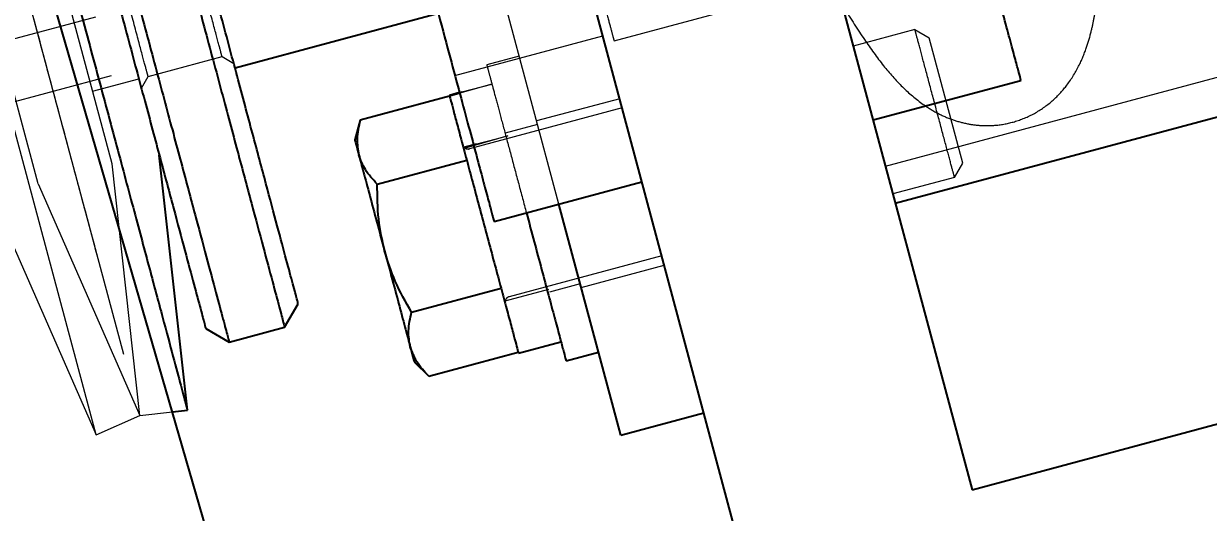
# Model space of a CAD drawing. Header units: millimetres. Extents: x 861 to 27901, y 673 to 17923.
# Drawn here: x 11823.1 to 11921.2, y 6066.6 to 6107.1 of the extents above; entities that cross this region are included whole.
import ezdxf

# ---------------------------------------------------------------- set-up
doc = ezdxf.new("R2010")
doc.units = ezdxf.units.MM
doc.header["$LTSCALE"] = 33.3
doc.linetypes.add('HIDDEN', pattern=[1.905, 1.27, -0.635])
doc.layers.add('CAPA_1', color=7, linetype='Continuous')
doc.styles.add('SLDTEXTSTYLE0', font='TXT', dxfattribs={"width": 0.75})
doc.dimstyles.new('SLDDIMSTYLE0', dxfattribs={"dimtxt": 66.6, "dimasz": 66.6, "dimexe": 0, "dimexo": 0.0625, "dimgap": 16.65, "dimtad": 2, "dimdec": 0, "dimlfac": 1.261261, "dimrnd": 1e-09, "dimzin": 12, "dimdsep": 46, "dimtxsty": 'SLDTEXTSTYLE0', "dimsah": 1, "dimcen": 0.09, "dimadec": 0, "dimazin": 3, "dimtfac": 1, "dimtdec": 0, "dimtofl": 0, "dimtmove": 0, "dimatfit": 3, "dimfxl": 1, "dimfrac": 2, "dimtolj": 1, "dimtzin": 12, "dimarcsym": 0})

# ---------------------------------------------------------------- blocks, each defined once
blk = doc.blocks.new('_D_13')
at = {"layer": 'CAPA_1', "transparency": 16777216}
for p, q in [((9823.174, 6912.246), (14695.32, 6912.246)), ((14662.02, 6912.246), (14662.02, 5357.984)), ((14240.181, 5357.984), (14695.32, 5357.984))]:
    blk.add_line(p, q, dxfattribs=at)
for points in [[(14662.02, 6912.246), (14651.774, 6845.646), (14672.266, 6845.646)], [(14662.02, 5357.984), (14672.266, 5424.584), (14651.774, 5424.584)]]:
    blk.add_solid(points, dxfattribs=at)
at = {"layer": 'CAPA_1', "transparency": 16777216, "insert": (14576.168, 6036.695), "char_height": 66.6, "attachment_point": 1, "rotation": 90, "style": 'SLDTEXTSTYLE0'}
blk.add_mtext('1960', dxfattribs=at)

msp = doc.modelspace()

# ---------------------------------------------------------------- linework, layer by layer
at = {"color": 7, "linetype": 'Continuous', "lineweight": 25}
for p, q in [((11877.99, 5928.088), (11774.126, 6286.46)), ((11888.274, 6041.936), (11835.741, 6237.991)), ((11860.633, 6221.678), (11901.674, 6068.51)), ((11895.313, 6092.251), (12117.407, 6151.761)), ((11857.449, 6107.961), (11840.601, 6103.447)), ((11893.466, 6099.143), (11905.72, 6102.426)), ((11858.364, 6101.178), (11859.434, 6101.463)), ((11859.206, 6101.406), (11858.364, 6101.18)), ((11859.218, 6101.359), (11858.379, 6101.122)), ((11858.381, 6101.116), (11850.969, 6099.13)), ((11850.97, 6099.134), (11850.529, 6097.488)), ((11836.66, 6075.093), (11834.325, 6096.234)), ((11852.39, 6093.824), (11859.802, 6095.81)), ((11862.067, 6090.73), (11874.32, 6094.013)), ((11872.558, 6073.02), (11867.427, 6092.166)), ((11901.674, 6068.51), (11970.6, 6086.978)), ((11855.234, 6083.212), (11862.646, 6085.198)), ((11844.712, 6081.976), (11845.834, 6083.918)), ((11838.175, 6081.866), (11840.117, 6080.744)), ((11840.117, 6080.744), (11844.712, 6081.976)), ((11864.085, 6079.828), (11867.608, 6080.772)), ((11856.656, 6077.906), (11864.068, 6079.892)), ((11868.03, 6079.194), (11870.711, 6079.913)), ((11855.454, 6079.108), (11856.66, 6077.902)), ((11835.424, 6074.957), (11836.66, 6075.093)), ((11872.558, 6073.02), (11879.45, 6074.867))]:
    msp.add_line(p, q, dxfattribs=at)
at = {"color": 1, "linetype": 'HIDDEN', "lineweight": 18}
for p, q in [((11867.427, 6092.166), (11842.803, 6184.067)), ((11803.99, 6181.876), (11832.719, 6074.658)), ((11829.089, 6073.064), (11800.05, 6181.441)), ((11830.418, 6095.499), (11812.418, 6162.676)), ((11824.291, 6093.858), (11806.291, 6161.034)), ((11894.492, 6095.314), (12116.586, 6154.824)), ((11872.008, 6105.706), (11921.022, 6118.839)), ((11788.224, 6096.738), (11838.769, 6110.282)), ((11858.827, 6102.821), (11871.08, 6106.104)), ((11896.935, 6106.639), (11891.824, 6105.27)), ((11896.935, 6106.639), (11898.126, 6105.951)), ((11789.527, 6091.875), (11840.073, 6105.419)), ((11900.906, 6095.577), (11898.126, 6105.951)), ((11833.401, 6102.749), (11839.527, 6104.39)), ((11839.527, 6104.39), (11840.498, 6103.83)), ((11864.144, 6104.42), (11861.464, 6103.701)), ((11828.806, 6101.517), (11832.635, 6102.543)), ((11832.84, 6101.777), (11833.401, 6102.749)), ((11859.433, 6101.466), (11859.206, 6101.406)), ((11861.889, 6102.113), (11859.218, 6101.359)), ((11859.434, 6101.463), (11861.889, 6102.115)), ((11872.473, 6100.906), (11865.581, 6099.059)), ((11872.678, 6100.14), (11860.042, 6096.754)), ((11865.658, 6098.772), (11862.977, 6098.053)), ((11859.574, 6096.884), (11863.198, 6097.84)), ((11863.198, 6097.84), (11859.599, 6096.791)), ((11860.587, 6097.158), (11859.573, 6096.887)), ((11832.719, 6074.658), (11830.418, 6095.499)), ((11900.218, 6094.386), (11900.906, 6095.577)), ((11900.218, 6094.386), (11895.108, 6093.016)), ((11824.291, 6093.858), (11832.719, 6074.658)), ((11820.54, 6092.54), (11829.089, 6073.064)), ((11875.962, 6087.886), (11863.325, 6084.5)), ((11869.274, 6085.274), (11876.167, 6087.12)), ((11869.197, 6085.561), (11866.67, 6084.884)), ((11862.986, 6084.151), (11866.606, 6085.121)), ((11832.719, 6074.658), (11835.424, 6074.957)), ((11829.089, 6073.064), (11832.719, 6074.658))]:
    msp.add_line(p, q, dxfattribs=at)
for centre, start, end in [((11859.919, 6097.213), 223.35935, 285), ((11863.448, 6084.041), 105, 166.64065)]:
    msp.add_arc(centre, 0.476, start, end, dxfattribs=at)
at = {"color": 7, "linetype": 'Continuous', "lineweight": 25}
for points in [[(11845.834, 6083.918), (11845.812, 6083.997), (11845.77, 6084.157), (11845.426, 6085.438), (11844.884, 6087.46), (11844.134, 6090.263), (11843.192, 6093.778), (11842.073, 6097.952), (11840.798, 6102.71), (11839.388, 6107.973), (11837.867, 6113.649), (11836.261, 6119.642), (11834.598, 6125.85), (11832.906, 6132.166), (11831.213, 6138.481), (11829.55, 6144.689), (11827.944, 6150.682), (11826.423, 6156.359), (11825.013, 6161.621), (11823.738, 6166.38), (11822.62, 6170.553), (11821.678, 6174.068), (11820.927, 6176.871), (11820.385, 6178.893), (11820.042, 6180.175), (11819.999, 6180.334), (11819.978, 6180.414)], [(11841.289, 6168.271), (11841.967, 6165.741), (11843.323, 6160.682), (11845.437, 6152.793), (11847.585, 6144.777), (11849.754, 6136.68), (11851.924, 6128.584), (11854.072, 6120.567), (11856.185, 6112.678), (11857.541, 6107.619), (11858.219, 6105.089)], [(11831.374, 6131.755), (11831.956, 6129.583), (11833.12, 6125.239), (11834.836, 6118.834), (11836.493, 6112.651), (11838.062, 6106.794), (11839.517, 6101.365), (11840.833, 6096.455), (11841.986, 6092.149), (11842.958, 6088.522), (11843.733, 6085.631), (11844.292, 6083.544), (11844.646, 6082.222), (11844.69, 6082.058), (11844.712, 6081.976)], [(11825.247, 6130.114), (11825.811, 6128.008), (11826.94, 6123.798), (11828.603, 6117.59), (11830.209, 6111.597), (11831.73, 6105.921), (11833.14, 6100.658), (11834.415, 6095.9), (11835.533, 6091.726), (11836.475, 6088.211), (11837.226, 6085.408), (11837.768, 6083.386), (11838.111, 6082.105), (11838.154, 6081.945), (11838.175, 6081.866)], [(11826.779, 6130.524), (11827.361, 6128.352), (11828.525, 6124.008), (11830.241, 6117.603), (11831.898, 6111.42), (11833.467, 6105.563), (11834.922, 6100.133), (11836.238, 6095.224), (11837.391, 6090.918), (11838.363, 6087.291), (11839.138, 6084.399), (11839.697, 6082.313), (11840.051, 6080.991), (11840.095, 6080.827), (11840.117, 6080.744)], [(11822.14, 6129.281), (11822.773, 6126.917), (11824.04, 6122.188), (11825.909, 6115.216), (11827.712, 6108.485), (11829.42, 6102.109), (11831.004, 6096.199), (11832.436, 6090.855), (11833.692, 6086.168), (11834.75, 6082.219), (11835.593, 6079.072), (11836.202, 6076.801), (11836.588, 6075.361), (11836.636, 6075.182), (11836.66, 6075.093)], [(11905.72, 6102.426), (11905.706, 6102.475), (11905.68, 6102.573), (11905.471, 6103.355), (11905.141, 6104.585), (11904.686, 6106.282), (11904.12, 6108.396), (11903.453, 6110.886), (11902.704, 6113.682), (11902.149, 6115.751), (11901.872, 6116.786)], [(11858.219, 6105.089), (11858.496, 6104.055), (11859.051, 6101.985), (11859.8, 6099.19), (11860.467, 6096.699), (11861.033, 6094.586), (11861.488, 6092.888), (11861.818, 6091.658), (11862.027, 6090.876), (11862.054, 6090.778), (11862.067, 6090.73)], [(11850.529, 6097.488), (11850.543, 6097.434), (11850.572, 6097.326), (11850.763, 6096.613), (11850.859, 6096.257)], [(11850.859, 6096.257), (11850.98, 6095.803), (11851.224, 6094.896), (11851.748, 6092.939), (11852.346, 6090.706), (11852.776, 6089.101), (11852.991, 6088.298)], [(11864.747, 6091.448), (11864.962, 6090.646), (11865.392, 6089.042), (11866.012, 6086.729), (11866.583, 6084.596), (11867.084, 6082.728), (11867.495, 6081.192), (11867.798, 6080.06), (11867.994, 6079.331), (11868.018, 6079.24), (11868.03, 6079.194)], [(11852.991, 6088.298), (11853.206, 6087.496), (11853.636, 6085.89), (11854.235, 6083.657), (11854.759, 6081.7), (11855.002, 6080.793), (11855.124, 6080.339)], [(11855.124, 6080.339), (11855.219, 6079.983), (11855.41, 6079.27), (11855.439, 6079.162), (11855.454, 6079.108)]]:
    msp.add_open_spline(points, degree=3, dxfattribs=at)
at = {"color": 1, "linetype": 'HIDDEN', "lineweight": 18}
for points, knots in [([(11896.25, 6147.779), (11896.759, 6146.647), (11897.93, 6144.041), (11899.73, 6140.055), (11901.605, 6135.938), (11903.548, 6131.738), (11905.514, 6127.573), (11907.463, 6123.586), (11909.296, 6119.981), (11910.992, 6116.828), (11912.523, 6114.167), (11913.812, 6112.114), (11914.89, 6110.536), (11916.07, 6108.991), (11917.418, 6107.485), (11919.146, 6106.038), (11920.774, 6105.143), (11922.251, 6104.659), (11923.517, 6104.426), (11924.842, 6104.397), (11926.244, 6104.606), (11927.621, 6105.058), (11928.972, 6105.808), (11930.436, 6107.02), (11931.667, 6108.673), (11932.471, 6110.437), (11932.954, 6112.011), (11933.256, 6113.432), (11933.459, 6114.761), (11933.617, 6116.247), (11933.737, 6118.166), (11933.798, 6120.665), (11933.759, 6123.876), (11933.604, 6127.82), (11933.317, 6132.405), (11932.938, 6137.402), (11932.483, 6142.599), (11931.987, 6147.892), (11931.464, 6153.19), (11931.109, 6156.697), (11930.934, 6158.43)], [0, 0, 0, 0, 0.024751, 0.056997, 0.087858, 0.117344, 0.154422, 0.188989, 0.220964, 0.255914, 0.287026, 0.314311, 0.337722, 0.359042, 0.391486, 0.420402, 0.445282, 0.456154, 0.467478, 0.481434, 0.493637, 0.507254, 0.521992, 0.536193, 0.561904, 0.58483, 0.605217, 0.623214, 0.639443, 0.658656, 0.682296, 0.710389, 0.742824, 0.779693, 0.81827, 0.85618, 0.893298, 0.929678, 0.96524, 1, 1, 1, 1]), ([(11890.892, 6108.776), (11890.944, 6108.684), (11891.596, 6107.535), (11892.711, 6105.833), (11894.265, 6103.661), (11895.812, 6101.907), (11897.329, 6100.586), (11898.745, 6099.711), (11899.947, 6099.172), (11901.215, 6098.815), (11902.505, 6098.653), (11903.885, 6098.689), (11905.453, 6099.022), (11907.073, 6099.748), (11908.482, 6100.808), (11909.689, 6102.153), (11910.585, 6103.659), (11911.168, 6105.117), (11911.553, 6106.459), (11911.803, 6107.654), (11911.982, 6108.784), (11912.131, 6110.052), (11912.255, 6111.703), (11912.338, 6113.868), (11912.344, 6116.481), (11912.265, 6119.53), (11912.113, 6122.832), (11911.853, 6126.896), (11911.498, 6131.509), (11911.049, 6136.517), (11910.613, 6141.115), (11910.185, 6145.251), (11909.823, 6149.112), (11909.599, 6151.513), (11909.49, 6152.686)], [0, 0, 0, 0, 0.004464, 0.055437, 0.103214, 0.146615, 0.186027, 0.209292, 0.229701, 0.247627, 0.262894, 0.281014, 0.301925, 0.325412, 0.349073, 0.370957, 0.400899, 0.428035, 0.451799, 0.472369, 0.491582, 0.514756, 0.543923, 0.579154, 0.620326, 0.65917, 0.701547, 0.742285, 0.798487, 0.848722, 0.893177, 0.931781, 0.966678, 1, 1, 1, 1])]:
    msp.add_open_spline(points, degree=3, knots=knots, dxfattribs=at)
for points in [[(11862.774, 6140.169), (11863.176, 6138.665), (11863.982, 6135.658), (11865.17, 6131.224), (11866.317, 6126.943), (11867.404, 6122.888), (11868.411, 6119.129), (11869.322, 6115.73), (11870.121, 6112.749), (11870.793, 6110.238), (11871.33, 6108.236), (11871.717, 6106.792), (11871.962, 6105.877), (11871.993, 6105.763), (11872.008, 6105.706)], [(11839.527, 6104.39), (11839.5, 6104.493), (11839.445, 6104.698), (11839.006, 6106.337), (11838.323, 6108.885), (11837.397, 6112.341), (11836.271, 6116.544), (11834.985, 6121.342), (11833.59, 6126.547), (11832.623, 6130.156), (11832.14, 6131.96)], [(11833.401, 6102.749), (11833.373, 6102.851), (11833.318, 6103.056), (11832.879, 6104.696), (11832.196, 6107.244), (11831.27, 6110.699), (11830.144, 6114.903), (11828.858, 6119.7), (11827.464, 6124.905), (11826.497, 6128.514), (11826.013, 6130.319)], [(11818.355, 6128.267), (11818.981, 6125.928), (11820.235, 6121.249), (11822.083, 6114.352), (11823.867, 6107.693), (11825.557, 6101.386), (11827.124, 6095.538), (11828.541, 6090.251), (11829.783, 6085.614), (11830.83, 6081.708), (11831.664, 6078.594), (11832.266, 6076.347), (11832.648, 6074.923), (11832.695, 6074.746), (11832.719, 6074.658)], [(11900.218, 6094.386), (11900.194, 6094.478), (11900.144, 6094.662), (11899.765, 6096.079), (11899.222, 6098.104), (11898.577, 6100.513), (11897.931, 6102.921), (11897.389, 6104.946), (11897.009, 6106.363), (11896.96, 6106.547), (11896.935, 6106.639)], [(11861.464, 6103.701), (11861.476, 6103.656), (11861.5, 6103.565), (11861.696, 6102.836), (11861.999, 6101.704), (11862.411, 6100.168), (11862.911, 6098.3), (11863.482, 6096.167), (11864.102, 6093.854), (11864.532, 6092.25), (11864.747, 6091.448)]]:
    msp.add_open_spline(points, degree=3, dxfattribs=at)
at = {"color": 7, "linetype": 'Continuous', "lineweight": 25}
for points, knots in [([(11858.379, 6101.122), (11858.408, 6101.012), (11858.467, 6100.792), (11858.687, 6099.972), (11858.994, 6098.825), (11859.387, 6097.36), (11859.848, 6095.641), (11860.36, 6093.729), (11860.905, 6091.697), (11861.461, 6089.62), (11862.009, 6087.576), (11862.527, 6085.642), (11862.997, 6083.889), (11863.4, 6082.384), (11863.723, 6081.18), (11863.948, 6080.338), (11864.072, 6079.875), (11864.073, 6079.872), (11864.073, 6079.871)], [0, 0, 0, 0, 0.06375, 0.1275, 0.19125, 0.255001, 0.318751, 0.382501, 0.446251, 0.510001, 0.573751, 0.637501, 0.701252, 0.765002, 0.828752, 0.892502, 0.956252, 1, 1, 1, 1]), ([(11850.969, 6099.13), (11850.85, 6098.611), (11850.622, 6097.617), (11850.782, 6096.696), (11850.859, 6096.257)], [0, 0, 0, 0, 0.52247, 1, 1, 1, 1]), ([(11852.39, 6093.824), (11852.028, 6094.214), (11851.334, 6094.961), (11851.012, 6095.838), (11850.859, 6096.257)], [0, 0, 0, 0, 0.52247, 1, 1, 1, 1]), ([(11852.991, 6088.298), (11852.8, 6089.167), (11852.399, 6090.986), (11852.393, 6092.85), (11852.39, 6093.824)], [0, 0, 0, 0, 0.47753, 1, 1, 1, 1]), ([(11855.234, 6083.212), (11854.75, 6084.057), (11853.823, 6085.674), (11853.26, 6087.45), (11852.991, 6088.298)], [0, 0, 0, 0, 0.52247, 1, 1, 1, 1]), ([(11855.124, 6080.339), (11855.048, 6080.779), (11854.887, 6081.699), (11855.115, 6082.693), (11855.234, 6083.212)], [0, 0, 0, 0, 0.47753, 1, 1, 1, 1]), ([(11856.656, 6077.906), (11856.293, 6078.296), (11855.599, 6079.043), (11855.278, 6079.92), (11855.124, 6080.339)], [0, 0, 0, 0, 0.5224703, 1, 1, 1, 1])]:
    msp.add_open_spline(points, degree=3, knots=knots, dxfattribs=at)

# ---------------------------------------------------------------- dimensions: what is measured, and where the dimension line sits
at = {"layer": 'CAPA_1'}
dim = msp.add_linear_dim(base=(14662.02, 5357.984), p1=(9780.883, 6912.246), p2=(14197.89, 5357.984), angle=90, dimstyle='SLDDIMSTYLE0', dxfattribs=at)
dim.commit()
dim.dimension.update_dxf_attribs({"geometry": '_D_13', "text_midpoint": (14662.02, 6135.115), "dimtype": 160})

doc.saveas('drawing.dxf')
